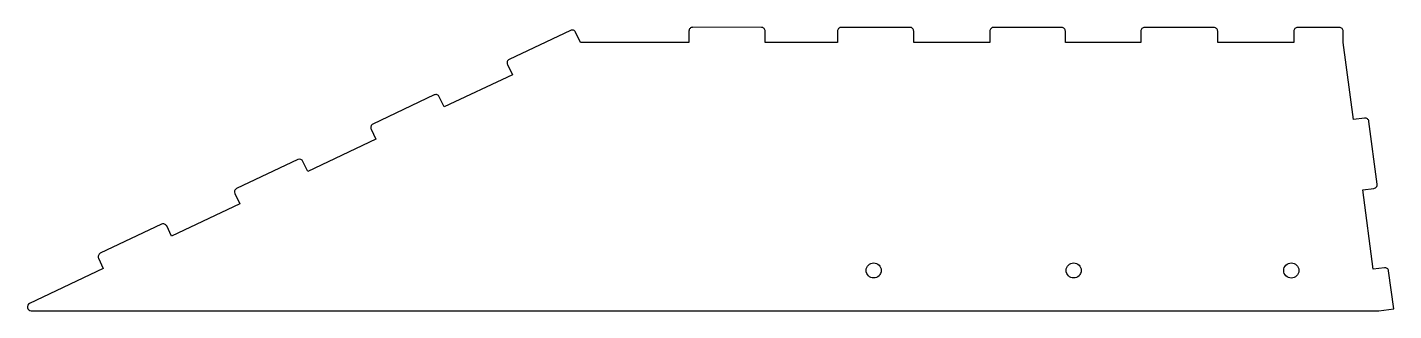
# Model space of a CAD drawing. Header units: millimetres. Extents: x -99 to 83, y -9 to 29.
import ezdxf

# ---------------------------------------------------------------- set-up
doc = ezdxf.new("R2010")
doc.units = ezdxf.units.MM
doc.layers.get('0').update_dxf_attribs({"linetype": 'CONTINUOUS'})

msp = doc.modelspace()

# ---------------------------------------------------------------- linework, layer by layer
msp.add_lwpolyline([(-25.87, 27.89, 0.414214), (-26.54, 28.13), (-34.67, 24.28, 0.414214), (-34.91, 23.61), (-34.26, 22.26), (-43.3, 17.98), (-43.94, 19.33, 0.414214), (-44.61, 19.57), (-52.74, 15.72, 0.414214), (-52.98, 15.05), (-52.34, 13.69), (-61.38, 9.41), (-62.02, 10.77, 0.414214), (-62.68, 11.01), (-70.82, 7.15, 0.414214), (-71.06, 6.49), (-70.41, 5.13), (-79.45, 0.85), (-80.09, 2.2, 0.414214), (-80.76, 2.44), (-88.89, -1.41, 0.414214), (-89.13, -2.08), (-88.49, -3.43), (-98.28, -8.07, 0.800069), (-98.07, -9.03), (80.61, -9.03), (82.6, -8.76), (81.93, -3.76, 0.414214), (81.37, -3.33), (79.89, -3.52), (78.49, 6.99), (79.98, 7.18, 0.414214), (80.41, 7.74), (79.31, 16.07, 0.414214), (78.75, 16.5), (77.26, 16.3), (75.91, 26.51), (75.91, 28.01, 0.414214), (75.41, 28.51), (69.86, 28.52, 0.414214), (69.36, 28.02), (69.36, 26.52), (59.26, 26.52), (59.26, 28.02, 0.414214), (58.76, 28.52), (49.56, 28.52, 0.414214), (49.06, 28.02), (49.06, 26.52), (39.07, 26.52), (39.07, 28.02, 0.414214), (38.57, 28.52), (29.56, 28.53, 0.414214), (29.06, 28.03), (29.06, 26.53), (18.96, 26.53), (18.96, 28.03, 0.414214), (18.46, 28.53), (9.36, 28.53, 0.414214), (8.86, 28.03), (8.86, 26.53), (-0.74, 26.53), (-0.74, 28.03, 0.414214), (-1.24, 28.53), (-10.34, 28.54, 0.414214), (-10.84, 28.04), (-10.84, 26.54), (-25.23, 26.54)], format="xyb", close=True)
for centre in [(13.65, -3.69), (40.17, -3.69), (69.02, -3.7)]:
    msp.add_circle(centre, 1)

doc.saveas('drawing.dxf')
